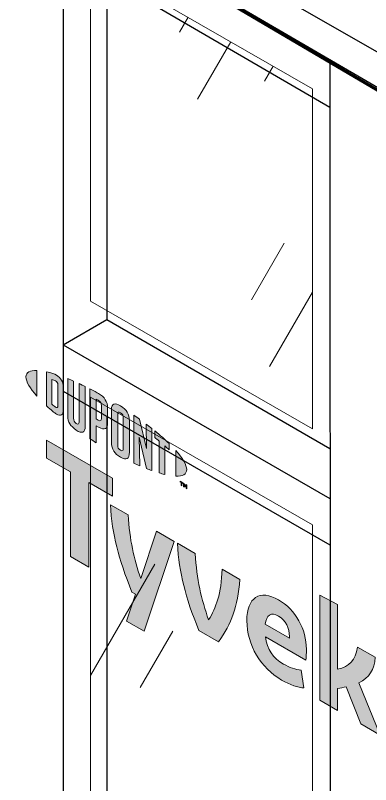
# Model space of a CAD drawing. Header units: inches. Extents: x -17.6 to 82.3, y -15.1 to 23.2.
# Drawn here: x 53.711 to 54.466, y 0.535 to 2.174 of the extents above; entities that cross this region are included whole.
import ezdxf

# ---------------------------------------------------------------- set-up
doc = ezdxf.new("R2010")
doc.units = ezdxf.units.IN
doc.header["$MEASUREMENT"] = 0
doc.linetypes.add('AI-Linetype-26', pattern=[0.375, 0.25, -0.125])
for name, color, linetype, lineweight in [('.ATI-DETAIL', 7, 'Continuous', 0), ('G-ANNO-TTLB', 7, 'Continuous', 0), ('TYVEK', 7, 'Continuous', 0), ('X-REF - TRACED', 7, 'Continuous', 0)]:
    doc.layers.add(name, color=color, linetype=linetype, lineweight=lineweight)

# ---------------------------------------------------------------- blocks, each defined once
blk = doc.blocks.new('Block_183')
at = {"layer": 'TYVEK'}
blk.add_lwpolyline([(55.4357, 1.4529), (53.0413, 2.8641), (53.04, 3.0521), (55.3296, 1.7012)], close=True, dxfattribs=at)
blk = doc.blocks.new('Block_215')
at = {"layer": 'TYVEK', "color": 1, "lineweight": 25, "true_color": 0xff0000}
for p, q in [((53.8127, 2.408), (53.8127, -0.7716)), ((53.8127, 2.408), (54.3798, 2.0741)), ((53.8127, 2.3088), (54.3798, 1.9787)), ((53.905, 2.2555), (53.905, 1.6067)), ((54.484, 2.0127), (54.3798, 2.074)), ((54.3798, 2.074), (54.3811, -1.1005)), ((53.905, 1.6067), (53.905, 1.5258)), ((53.8127, 1.4725), (53.905, 1.5258)), ((53.905, 1.5258), (54.3798, 1.2517)), ((53.8127, 1.4725), (54.3798, 1.1451)), ((53.8127, 1.3733), (54.3798, 1.0459)), ((53.905, 1.32), (53.905, -0.6152))]:
    blk.add_line(p, q, dxfattribs=at)
blk = doc.blocks.new('Block_217')
at = {"layer": 'TYVEK', "color": 18, "lineweight": 25, "true_color": 0x000000}
blk.add_lwpolyline([(55.1106, 0.5298), (55.106, -1.5351), (53.0253, -0.331), (53.0336, 2.8649), (55.1106, 1.6529)], dxfattribs=at)
blk = doc.blocks.new('Block_218')
at = {"layer": 'TYVEK', "color": 18, "linetype": 'AI-Linetype-26', "lineweight": 25, "true_color": 0x000000}
blk.add_lwpolyline([(52.9701, -0.74), (52.9819, 2.959), (55.1689, 1.6996)], dxfattribs=at)
blk = doc.blocks.new('Block_374')
at = {"layer": 'X-REF - TRACED', "true_color": 0x848484, "transparency": 33554687}
h = blk.add_hatch(color=252, dxfattribs=at)
h.dxf.hatch_style = 2
edge = h.paths.add_edge_path()
edge.add_spline(control_points=[(53.7334, 1.4039), (53.7334, 1.3938), (53.7419, 1.3795), (53.7567, 1.3629), (53.7567, 1.3629), (53.7567, 1.4177), (53.7567, 1.4177), (53.7419, 1.4182), (53.7334, 1.4138), (53.7334, 1.4039)], knot_values=[0, 0, 0, 0, 1, 1, 1, 2, 2, 2, 3, 3, 3, 3], degree=3, periodic=0)
h = blk.add_hatch(color=252, dxfattribs=at)
h.dxf.hatch_style = 2
edge = h.paths.add_edge_path()
edge.add_spline(control_points=[(53.8012, 1.3423), (53.8012, 1.3381), (53.799, 1.338), (53.7964, 1.3395), (53.7943, 1.3407), (53.7912, 1.3434), (53.7886, 1.3457), (53.7886, 1.3457), (53.7886, 1.398), (53.7886, 1.398), (53.7912, 1.3973), (53.7943, 1.3963), (53.7964, 1.3952), (53.799, 1.3936), (53.8012, 1.391), (53.8012, 1.3868), (53.8012, 1.3868), (53.8012, 1.3423), (53.8012, 1.3423)], knot_values=[0, 0, 0, 0, 1, 1, 1, 2, 2, 2, 3, 3, 3, 4, 4, 4, 5, 5, 5, 6, 6, 6, 6], degree=3, periodic=0)
edge = h.paths.add_edge_path()
edge.add_spline(control_points=[(53.7981, 1.4078), (53.794, 1.4102), (53.788, 1.4123), (53.7772, 1.4147), (53.7772, 1.4147), (53.7772, 1.3421), (53.7772, 1.3421), (53.7867, 1.3333), (53.794, 1.3272), (53.7981, 1.3248), (53.8076, 1.3193), (53.813, 1.3229), (53.813, 1.3336), (53.813, 1.3336), (53.813, 1.3818), (53.813, 1.3818), (53.813, 1.3925), (53.8076, 1.4023), (53.7981, 1.4078)], knot_values=[0, 0, 0, 0, 1, 1, 1, 2, 2, 2, 3, 3, 3, 4, 4, 4, 5, 5, 5, 6, 6, 6, 6], degree=3, periodic=0)
h = blk.add_hatch(color=252, dxfattribs=at)
h.dxf.hatch_style = 2
edge = h.paths.add_edge_path()
edge.add_spline(control_points=[(53.8462, 1.3078), (53.8462, 1.3036), (53.845, 1.3017), (53.8404, 1.3049), (53.8359, 1.3082), (53.8347, 1.311), (53.8347, 1.316), (53.8347, 1.316), (53.8347, 1.395), (53.8347, 1.395), (53.8317, 1.3963), (53.8251, 1.3991), (53.8222, 1.4003), (53.8222, 1.4003), (53.8222, 1.3204), (53.8222, 1.3204), (53.8222, 1.3077), (53.8276, 1.2996), (53.8404, 1.2905), (53.8521, 1.2822), (53.8593, 1.2849), (53.8593, 1.299), (53.8593, 1.299), (53.8593, 1.3834), (53.8593, 1.3834), (53.8568, 1.3847), (53.8488, 1.3885), (53.8462, 1.3897), (53.8462, 1.3897), (53.8462, 1.3078), (53.8462, 1.3078)], knot_values=[0, 0, 0, 0, 1, 1, 1, 2, 2, 2, 3, 3, 3, 4, 4, 4, 5, 5, 5, 6, 6, 6, 7, 7, 7, 8, 8, 8, 9, 9, 9, 10, 10, 10, 10], degree=3, periodic=0)
h = blk.add_hatch(color=252, dxfattribs=at)
h.dxf.hatch_style = 2
edge = h.paths.add_edge_path()
edge.add_spline(control_points=[(53.8937, 1.3151), (53.8937, 1.3105), (53.8923, 1.309), (53.887, 1.312), (53.887, 1.312), (53.8825, 1.3147), (53.8825, 1.3147), (53.8825, 1.3147), (53.8825, 1.3566), (53.8825, 1.3566), (53.8845, 1.3556), (53.8856, 1.355), (53.8868, 1.3543), (53.8925, 1.351), (53.8937, 1.3478), (53.8937, 1.3431), (53.8937, 1.3431), (53.8937, 1.3151), (53.8937, 1.3151)], knot_values=[0, 0, 0, 0, 1, 1, 1, 2, 2, 2, 3, 3, 3, 4, 4, 4, 5, 5, 5, 6, 6, 6, 6], degree=3, periodic=0)
edge = h.paths.add_edge_path()
edge.add_spline(control_points=[(53.8876, 1.3687), (53.8853, 1.37), (53.877, 1.3744), (53.8694, 1.3783), (53.8694, 1.3783), (53.8694, 1.272), (53.8694, 1.272), (53.872, 1.2703), (53.8788, 1.266), (53.8825, 1.2638), (53.8825, 1.2638), (53.8825, 1.2999), (53.8825, 1.2999), (53.8825, 1.2999), (53.8876, 1.297), (53.8876, 1.297), (53.9012, 1.2891), (53.9069, 1.2929), (53.9069, 1.3064), (53.9069, 1.3064), (53.9069, 1.3377), (53.9069, 1.3377), (53.9069, 1.3509), (53.9005, 1.3612), (53.8876, 1.3687)], knot_values=[0, 0, 0, 0, 1, 1, 1, 2, 2, 2, 3, 3, 3, 4, 4, 4, 5, 5, 5, 6, 6, 6, 7, 7, 7, 8, 8, 8, 8], degree=3, periodic=0)
h = blk.add_hatch(color=252, dxfattribs=at)
h.dxf.hatch_style = 2
edge = h.paths.add_edge_path()
edge.add_spline(control_points=[(53.9403, 1.2511), (53.9403, 1.2469), (53.939, 1.2454), (53.9344, 1.2479), (53.9297, 1.2505), (53.9284, 1.2536), (53.9284, 1.2579), (53.9284, 1.2579), (53.9284, 1.3242), (53.9284, 1.3242), (53.9284, 1.3286), (53.9297, 1.3302), (53.9344, 1.3273), (53.939, 1.3245), (53.9403, 1.3216), (53.9403, 1.3174), (53.9403, 1.3174), (53.9403, 1.2511), (53.9403, 1.2511)], knot_values=[0, 0, 0, 0, 1, 1, 1, 2, 2, 2, 3, 3, 3, 4, 4, 4, 5, 5, 5, 6, 6, 6, 6], degree=3, periodic=0)
edge = h.paths.add_edge_path()
edge.add_spline(control_points=[(53.9344, 1.3422), (53.9224, 1.3498), (53.9152, 1.3479), (53.9152, 1.3339), (53.9152, 1.3339), (53.9152, 1.2643), (53.9152, 1.2643), (53.9152, 1.2496), (53.9217, 1.2397), (53.9344, 1.233), (53.9469, 1.2264), (53.9534, 1.2281), (53.9534, 1.2438), (53.9534, 1.2438), (53.9534, 1.3102), (53.9534, 1.3102), (53.9534, 1.3252), (53.9475, 1.3339), (53.9344, 1.3422)], knot_values=[0, 0, 0, 0, 1, 1, 1, 2, 2, 2, 3, 3, 3, 4, 4, 4, 5, 5, 5, 6, 6, 6, 6], degree=3, periodic=0)
h = blk.add_hatch(color=252, dxfattribs=at)
h.dxf.hatch_style = 2
edge = h.paths.add_edge_path()
edge.add_spline(control_points=[(53.9896, 1.2511), (53.9896, 1.2511), (53.9751, 1.3135), (53.9751, 1.3135), (53.9712, 1.3164), (53.9665, 1.3197), (53.9628, 1.3222), (53.9628, 1.3222), (53.9628, 1.2202), (53.9628, 1.2202), (53.9654, 1.219), (53.9719, 1.2161), (53.9753, 1.2146), (53.9753, 1.2146), (53.9743, 1.2753), (53.9743, 1.2753), (53.9743, 1.2753), (53.9896, 1.2087), (53.9896, 1.2087), (53.9928, 1.2075), (53.9976, 1.2057), (54.0007, 1.2045), (54.0007, 1.2045), (54.0007, 1.2942), (54.0007, 1.2942), (53.9975, 1.2968), (53.9915, 1.3014), (53.9887, 1.3035), (53.9887, 1.3035), (53.9896, 1.2511), (53.9896, 1.2511)], knot_values=[0, 0, 0, 0, 1, 1, 1, 2, 2, 2, 3, 3, 3, 4, 4, 4, 5, 5, 5, 6, 6, 6, 7, 7, 7, 8, 8, 8, 9, 9, 9, 10, 10, 10, 10], degree=3, periodic=0)
h = blk.add_hatch(color=252, dxfattribs=at)
h.dxf.hatch_style = 2
edge = h.paths.add_edge_path()
edge.add_spline(control_points=[(54.0072, 1.2748), (54.0104, 1.2723), (54.0136, 1.2697), (54.0166, 1.2671), (54.0166, 1.2671), (54.0166, 1.1993), (54.0166, 1.1993), (54.0195, 1.1984), (54.0248, 1.1969), (54.0283, 1.1961), (54.0283, 1.1961), (54.0283, 1.2572), (54.0283, 1.2572), (54.0317, 1.2542), (54.0349, 1.2514), (54.0378, 1.2487), (54.0378, 1.2487), (54.0378, 1.2618), (54.0378, 1.2618), (54.0286, 1.2708), (54.0187, 1.2795), (54.0072, 1.289), (54.0072, 1.289), (54.0072, 1.2748), (54.0072, 1.2748)], knot_values=[0, 0, 0, 0, 1, 1, 1, 2, 2, 2, 3, 3, 3, 4, 4, 4, 5, 5, 5, 6, 6, 6, 7, 7, 7, 8, 8, 8, 8], degree=3, periodic=0)
h = blk.add_hatch(color=252, dxfattribs=at)
h.dxf.hatch_style = 2
edge = h.paths.add_edge_path()
edge.add_spline(control_points=[(54.0751, 1.2065), (54.0751, 1.1965), (54.0666, 1.192), (54.0518, 1.1925), (54.0518, 1.1925), (54.0518, 1.2473), (54.0518, 1.2473), (54.0666, 1.2307), (54.0751, 1.2165), (54.0751, 1.2065)], knot_values=[0, 0, 0, 0, 1, 1, 1, 2, 2, 2, 3, 3, 3, 3], degree=3, periodic=0)
h = blk.add_hatch(color=252, dxfattribs=at)
h.dxf.hatch_style = 2
edge = h.paths.add_edge_path()
edge.add_spline(control_points=[(54.0682, 1.1776), (54.0682, 1.1776), (54.0696, 1.1768), (54.0696, 1.1768), (54.0696, 1.1768), (54.0717, 1.1718), (54.0717, 1.1718), (54.0717, 1.1718), (54.0738, 1.1744), (54.0738, 1.1744), (54.0738, 1.1744), (54.0751, 1.1736), (54.0751, 1.1736), (54.0751, 1.1736), (54.0751, 1.1657), (54.0751, 1.1657), (54.0751, 1.1657), (54.0739, 1.1664), (54.0739, 1.1664), (54.0739, 1.1664), (54.0739, 1.172), (54.0739, 1.172), (54.0739, 1.172), (54.0717, 1.1695), (54.0717, 1.1695), (54.0717, 1.1695), (54.0716, 1.1696), (54.0716, 1.1696), (54.0716, 1.1696), (54.0695, 1.1746), (54.0695, 1.1746), (54.0695, 1.1746), (54.0695, 1.1689), (54.0695, 1.1689), (54.0695, 1.1689), (54.0682, 1.1697), (54.0682, 1.1697), (54.0682, 1.1697), (54.0682, 1.1776), (54.0682, 1.1776)], knot_values=[0, 0, 0, 0, 1, 1, 1, 2, 2, 2, 3, 3, 3, 4, 4, 4, 5, 5, 5, 6, 6, 6, 7, 7, 7, 8, 8, 8, 9, 9, 9, 10, 10, 10, 11, 11, 11, 12, 12, 12, 13, 13, 13, 13], degree=3, periodic=0)
edge = h.paths.add_edge_path()
edge.add_spline(control_points=[(54.0633, 1.179), (54.0633, 1.179), (54.0612, 1.1803), (54.0612, 1.1803), (54.0612, 1.1803), (54.0612, 1.1816), (54.0612, 1.1816), (54.0612, 1.1816), (54.0667, 1.1784), (54.0667, 1.1784), (54.0667, 1.1784), (54.0667, 1.177), (54.0667, 1.177), (54.0667, 1.177), (54.0646, 1.1783), (54.0646, 1.1783), (54.0646, 1.1783), (54.0646, 1.1718), (54.0646, 1.1718), (54.0646, 1.1718), (54.0633, 1.1725), (54.0633, 1.1725), (54.0633, 1.1725), (54.0633, 1.179), (54.0633, 1.179)], knot_values=[0, 0, 0, 0, 1, 1, 1, 2, 2, 2, 3, 3, 3, 4, 4, 4, 5, 5, 5, 6, 6, 6, 7, 7, 7, 8, 8, 8, 8], degree=3, periodic=0)
at = {"layer": 'X-REF - TRACED'}
for points, knots in [([(53.7334, 1.4039), (53.7334, 1.3938), (53.7419, 1.3795), (53.7567, 1.3629), (53.7567, 1.3629), (53.7567, 1.4177), (53.7567, 1.4177), (53.7419, 1.4182), (53.7334, 1.4138), (53.7334, 1.4039)], [0, 0, 0, 0, 1, 1, 1, 2, 2, 2, 3, 3, 3, 3]), ([(53.7981, 1.4078), (53.794, 1.4102), (53.788, 1.4123), (53.7772, 1.4147), (53.7772, 1.4147), (53.7772, 1.3421), (53.7772, 1.3421), (53.7867, 1.3333), (53.794, 1.3272), (53.7981, 1.3248), (53.8076, 1.3193), (53.813, 1.3229), (53.813, 1.3336), (53.813, 1.3336), (53.813, 1.3818), (53.813, 1.3818), (53.813, 1.3925), (53.8076, 1.4023), (53.7981, 1.4078)], [0, 0, 0, 0, 1, 1, 1, 2, 2, 2, 3, 3, 3, 4, 4, 4, 5, 5, 5, 6, 6, 6, 6]), ([(53.8012, 1.3423), (53.8012, 1.3381), (53.799, 1.338), (53.7964, 1.3395), (53.7943, 1.3407), (53.7912, 1.3434), (53.7886, 1.3457), (53.7886, 1.3457), (53.7886, 1.398), (53.7886, 1.398), (53.7912, 1.3973), (53.7943, 1.3963), (53.7964, 1.3952), (53.799, 1.3936), (53.8012, 1.391), (53.8012, 1.3868), (53.8012, 1.3868), (53.8012, 1.3423), (53.8012, 1.3423)], [0, 0, 0, 0, 1, 1, 1, 2, 2, 2, 3, 3, 3, 4, 4, 4, 5, 5, 5, 6, 6, 6, 6]), ([(53.8462, 1.3078), (53.8462, 1.3036), (53.845, 1.3017), (53.8404, 1.3049), (53.8359, 1.3082), (53.8347, 1.311), (53.8347, 1.316), (53.8347, 1.316), (53.8347, 1.395), (53.8347, 1.395), (53.8317, 1.3963), (53.8251, 1.3991), (53.8222, 1.4003), (53.8222, 1.4003), (53.8222, 1.3204), (53.8222, 1.3204), (53.8222, 1.3077), (53.8276, 1.2996), (53.8404, 1.2905), (53.8521, 1.2822), (53.8593, 1.2849), (53.8593, 1.299), (53.8593, 1.299), (53.8593, 1.3834), (53.8593, 1.3834), (53.8568, 1.3847), (53.8488, 1.3885), (53.8462, 1.3897), (53.8462, 1.3897), (53.8462, 1.3078), (53.8462, 1.3078)], [0, 0, 0, 0, 1, 1, 1, 2, 2, 2, 3, 3, 3, 4, 4, 4, 5, 5, 5, 6, 6, 6, 7, 7, 7, 8, 8, 8, 9, 9, 9, 10, 10, 10, 10]), ([(53.8876, 1.3687), (53.8853, 1.37), (53.877, 1.3744), (53.8694, 1.3783), (53.8694, 1.3783), (53.8694, 1.272), (53.8694, 1.272), (53.872, 1.2703), (53.8788, 1.266), (53.8825, 1.2638), (53.8825, 1.2638), (53.8825, 1.2999), (53.8825, 1.2999), (53.8825, 1.2999), (53.8876, 1.297), (53.8876, 1.297), (53.9012, 1.2891), (53.9069, 1.2929), (53.9069, 1.3064), (53.9069, 1.3064), (53.9069, 1.3377), (53.9069, 1.3377), (53.9069, 1.3509), (53.9005, 1.3612), (53.8876, 1.3687)], [0, 0, 0, 0, 1, 1, 1, 2, 2, 2, 3, 3, 3, 4, 4, 4, 5, 5, 5, 6, 6, 6, 7, 7, 7, 8, 8, 8, 8]), ([(53.8937, 1.3151), (53.8937, 1.3105), (53.8923, 1.309), (53.887, 1.312), (53.887, 1.312), (53.8825, 1.3147), (53.8825, 1.3147), (53.8825, 1.3147), (53.8825, 1.3566), (53.8825, 1.3566), (53.8845, 1.3556), (53.8856, 1.355), (53.8868, 1.3543), (53.8925, 1.351), (53.8937, 1.3478), (53.8937, 1.3431), (53.8937, 1.3431), (53.8937, 1.3151), (53.8937, 1.3151)], [0, 0, 0, 0, 1, 1, 1, 2, 2, 2, 3, 3, 3, 4, 4, 4, 5, 5, 5, 6, 6, 6, 6]), ([(53.9344, 1.3422), (53.9224, 1.3498), (53.9152, 1.3479), (53.9152, 1.3339), (53.9152, 1.3339), (53.9152, 1.2643), (53.9152, 1.2643), (53.9152, 1.2496), (53.9217, 1.2397), (53.9344, 1.233), (53.9469, 1.2264), (53.9534, 1.2281), (53.9534, 1.2438), (53.9534, 1.2438), (53.9534, 1.3102), (53.9534, 1.3102), (53.9534, 1.3252), (53.9475, 1.3339), (53.9344, 1.3422)], [0, 0, 0, 0, 1, 1, 1, 2, 2, 2, 3, 3, 3, 4, 4, 4, 5, 5, 5, 6, 6, 6, 6]), ([(53.9403, 1.2511), (53.9403, 1.2469), (53.939, 1.2454), (53.9344, 1.2479), (53.9297, 1.2505), (53.9284, 1.2536), (53.9284, 1.2579), (53.9284, 1.2579), (53.9284, 1.3242), (53.9284, 1.3242), (53.9284, 1.3286), (53.9297, 1.3302), (53.9344, 1.3273), (53.939, 1.3245), (53.9403, 1.3216), (53.9403, 1.3174), (53.9403, 1.3174), (53.9403, 1.2511), (53.9403, 1.2511)], [0, 0, 0, 0, 1, 1, 1, 2, 2, 2, 3, 3, 3, 4, 4, 4, 5, 5, 5, 6, 6, 6, 6]), ([(53.9896, 1.2511), (53.9896, 1.2511), (53.9751, 1.3135), (53.9751, 1.3135), (53.9712, 1.3164), (53.9665, 1.3197), (53.9628, 1.3222), (53.9628, 1.3222), (53.9628, 1.2202), (53.9628, 1.2202), (53.9654, 1.219), (53.9719, 1.2161), (53.9753, 1.2146), (53.9753, 1.2146), (53.9743, 1.2753), (53.9743, 1.2753), (53.9743, 1.2753), (53.9896, 1.2087), (53.9896, 1.2087), (53.9928, 1.2075), (53.9976, 1.2057), (54.0007, 1.2045), (54.0007, 1.2045), (54.0007, 1.2942), (54.0007, 1.2942), (53.9975, 1.2968), (53.9915, 1.3014), (53.9887, 1.3035), (53.9887, 1.3035), (53.9896, 1.2511), (53.9896, 1.2511)], [0, 0, 0, 0, 1, 1, 1, 2, 2, 2, 3, 3, 3, 4, 4, 4, 5, 5, 5, 6, 6, 6, 7, 7, 7, 8, 8, 8, 9, 9, 9, 10, 10, 10, 10]), ([(54.0072, 1.2748), (54.0104, 1.2723), (54.0136, 1.2697), (54.0166, 1.2671), (54.0166, 1.2671), (54.0166, 1.1993), (54.0166, 1.1993), (54.0195, 1.1984), (54.0248, 1.1969), (54.0283, 1.1961), (54.0283, 1.1961), (54.0283, 1.2572), (54.0283, 1.2572), (54.0317, 1.2542), (54.0349, 1.2514), (54.0378, 1.2487), (54.0378, 1.2487), (54.0378, 1.2618), (54.0378, 1.2618), (54.0286, 1.2708), (54.0187, 1.2795), (54.0072, 1.289), (54.0072, 1.289), (54.0072, 1.2748), (54.0072, 1.2748)], [0, 0, 0, 0, 1, 1, 1, 2, 2, 2, 3, 3, 3, 4, 4, 4, 5, 5, 5, 6, 6, 6, 7, 7, 7, 8, 8, 8, 8]), ([(54.0751, 1.2065), (54.0751, 1.1965), (54.0666, 1.192), (54.0518, 1.1925), (54.0518, 1.1925), (54.0518, 1.2473), (54.0518, 1.2473), (54.0666, 1.2307), (54.0751, 1.2165), (54.0751, 1.2065)], [0, 0, 0, 0, 1, 1, 1, 2, 2, 2, 3, 3, 3, 3]), ([(54.0633, 1.179), (54.0633, 1.179), (54.0612, 1.1803), (54.0612, 1.1803), (54.0612, 1.1803), (54.0612, 1.1816), (54.0612, 1.1816), (54.0612, 1.1816), (54.0667, 1.1784), (54.0667, 1.1784), (54.0667, 1.1784), (54.0667, 1.177), (54.0667, 1.177), (54.0667, 1.177), (54.0646, 1.1783), (54.0646, 1.1783), (54.0646, 1.1783), (54.0646, 1.1718), (54.0646, 1.1718), (54.0646, 1.1718), (54.0633, 1.1725), (54.0633, 1.1725), (54.0633, 1.1725), (54.0633, 1.179), (54.0633, 1.179)], [0, 0, 0, 0, 1, 1, 1, 2, 2, 2, 3, 3, 3, 4, 4, 4, 5, 5, 5, 6, 6, 6, 7, 7, 7, 8, 8, 8, 8]), ([(54.0682, 1.1776), (54.0682, 1.1776), (54.0696, 1.1768), (54.0696, 1.1768), (54.0696, 1.1768), (54.0717, 1.1718), (54.0717, 1.1718), (54.0717, 1.1718), (54.0738, 1.1744), (54.0738, 1.1744), (54.0738, 1.1744), (54.0751, 1.1736), (54.0751, 1.1736), (54.0751, 1.1736), (54.0751, 1.1657), (54.0751, 1.1657), (54.0751, 1.1657), (54.0739, 1.1664), (54.0739, 1.1664), (54.0739, 1.1664), (54.0739, 1.172), (54.0739, 1.172), (54.0739, 1.172), (54.0717, 1.1695), (54.0717, 1.1695), (54.0717, 1.1695), (54.0716, 1.1696), (54.0716, 1.1696), (54.0716, 1.1696), (54.0695, 1.1746), (54.0695, 1.1746), (54.0695, 1.1746), (54.0695, 1.1689), (54.0695, 1.1689), (54.0695, 1.1689), (54.0682, 1.1697), (54.0682, 1.1697), (54.0682, 1.1697), (54.0682, 1.1776), (54.0682, 1.1776)], [0, 0, 0, 0, 1, 1, 1, 2, 2, 2, 3, 3, 3, 4, 4, 4, 5, 5, 5, 6, 6, 6, 7, 7, 7, 8, 8, 8, 9, 9, 9, 10, 10, 10, 11, 11, 11, 12, 12, 12, 13, 13, 13, 13])]:
    blk.add_open_spline(points, degree=3, knots=knots, dxfattribs=at)
blk = doc.blocks.new('Block_378')
at = {"layer": 'X-REF - TRACED', "true_color": 0x848484, "transparency": 33554687}
h = blk.add_hatch(color=252, dxfattribs=at)
h.dxf.hatch_style = 2
h.paths.add_polyline_path([(53.9175, 1.1881), (53.7772, 1.2691), (53.7772, 1.231), (53.8279, 1.2017), (53.8279, 1.0212), (53.8668, 0.9988), (53.8668, 1.1792), (53.9175, 1.15)])
h = blk.add_hatch(color=252, dxfattribs=at)
h.dxf.hatch_style = 2
edge = h.paths.add_edge_path()
edge.add_spline(control_points=[(54.1507, 0.9944), (54.1482, 0.9424), (54.1379, 0.9122), (54.1218, 0.8862), (54.1063, 0.9304), (54.0962, 0.9725), (54.0932, 1.0276), (54.0932, 1.0276), (54.0553, 1.0495), (54.0553, 1.0495), (54.0594, 0.9844), (54.0717, 0.937), (54.1011, 0.8635), (54.1011, 0.8635), (54.1428, 0.8394), (54.1428, 0.8394), (54.1711, 0.8796), (54.1828, 0.9131), (54.1883, 0.9727), (54.1883, 0.9727), (54.1507, 0.9944), (54.1507, 0.9944)], knot_values=[0, 0, 0, 0, 1, 1, 1, 2, 2, 2, 3, 3, 3, 4, 4, 4, 5, 5, 5, 6, 6, 6, 7, 7, 7, 7], degree=3, periodic=0)
h = blk.add_hatch(color=252, dxfattribs=at)
h.dxf.hatch_style = 2
edge = h.paths.add_edge_path()
edge.add_spline(control_points=[(54.2419, 0.8771), (54.2419, 0.8771), (54.2937, 0.8472), (54.2937, 0.8472), (54.2937, 0.8472), (54.2937, 0.851), (54.2937, 0.851), (54.2937, 0.8685), (54.2855, 0.886), (54.2705, 0.8946), (54.2547, 0.9038), (54.2444, 0.8969), (54.2419, 0.8771)], knot_values=[0, 0, 0, 0, 1, 1, 1, 2, 2, 2, 3, 3, 3, 4, 4, 4, 4], degree=3, periodic=0)
edge = h.paths.add_edge_path()
edge.add_spline(control_points=[(54.3245, 0.7414), (54.3125, 0.7421), (54.2948, 0.7479), (54.2768, 0.7583), (54.2329, 0.7836), (54.203, 0.8328), (54.203, 0.8846), (54.203, 0.9343), (54.2305, 0.9521), (54.2705, 0.929), (54.3062, 0.9084), (54.3297, 0.8658), (54.3297, 0.824), (54.3297, 0.8146), (54.3291, 0.8068), (54.3286, 0.8009), (54.3286, 0.8009), (54.2425, 0.8506), (54.2425, 0.8506), (54.246, 0.8235), (54.2588, 0.8049), (54.2806, 0.7923), (54.294, 0.7846), (54.3068, 0.7807), (54.3185, 0.7795), (54.3185, 0.7795), (54.3245, 0.7414), (54.3245, 0.7414)], knot_values=[0, 0, 0, 0, 1, 1, 1, 2, 2, 2, 3, 3, 3, 4, 4, 4, 5, 5, 5, 6, 6, 6, 7, 7, 7, 8, 8, 8, 9, 9, 9, 9], degree=3, periodic=0)
h = blk.add_hatch(color=252, dxfattribs=at)
h.dxf.hatch_style = 2
edge = h.paths.add_edge_path()
edge.add_spline(control_points=[(54.4411, 0.7525), (54.4411, 0.7525), (54.4863, 0.6411), (54.4863, 0.6411), (54.4863, 0.6411), (54.4454, 0.6647), (54.4454, 0.6647), (54.4454, 0.6647), (54.4141, 0.7437), (54.4141, 0.7437), (54.4084, 0.7423), (54.4024, 0.7411), (54.3958, 0.7402), (54.3958, 0.7402), (54.3958, 0.6933), (54.3958, 0.6933), (54.3958, 0.6933), (54.3583, 0.715), (54.3583, 0.715), (54.3583, 0.715), (54.3583, 0.9389), (54.3583, 0.9389), (54.3583, 0.9389), (54.3958, 0.9194), (54.3958, 0.9194), (54.3958, 0.9194), (54.3958, 0.7817), (54.3958, 0.7817), (54.4215, 0.786), (54.434, 0.8006), (54.4383, 0.8284), (54.4383, 0.8284), (54.4757, 0.8068), (54.4757, 0.8068), (54.4748, 0.7804), (54.4629, 0.7633), (54.4411, 0.7525)], knot_values=[0, 0, 0, 0, 1, 1, 1, 2, 2, 2, 3, 3, 3, 4, 4, 4, 5, 5, 5, 6, 6, 6, 7, 7, 7, 8, 8, 8, 9, 9, 9, 10, 10, 10, 11, 11, 11, 12, 12, 12, 12], degree=3, periodic=0)
at = {"layer": 'X-REF - TRACED'}
blk.add_lwpolyline([(53.9175, 1.1881), (53.7772, 1.2691), (53.7772, 1.231), (53.8279, 1.2017), (53.8279, 1.0212), (53.8668, 0.9988), (53.8668, 1.1792), (53.9175, 1.15)], close=True, dxfattribs=at)
for points, knots in [([(54.1507, 0.9944), (54.1482, 0.9424), (54.1379, 0.9122), (54.1218, 0.8862), (54.1063, 0.9304), (54.0962, 0.9725), (54.0932, 1.0276), (54.0932, 1.0276), (54.0553, 1.0495), (54.0553, 1.0495), (54.0594, 0.9844), (54.0717, 0.937), (54.1011, 0.8635), (54.1011, 0.8635), (54.1428, 0.8394), (54.1428, 0.8394), (54.1711, 0.8796), (54.1828, 0.9131), (54.1883, 0.9727), (54.1883, 0.9727), (54.1507, 0.9944), (54.1507, 0.9944)], [0, 0, 0, 0, 1, 1, 1, 2, 2, 2, 3, 3, 3, 4, 4, 4, 5, 5, 5, 6, 6, 6, 7, 7, 7, 7]), ([(54.3245, 0.7414), (54.3125, 0.7421), (54.2948, 0.7479), (54.2768, 0.7583), (54.2329, 0.7836), (54.203, 0.8328), (54.203, 0.8846), (54.203, 0.9343), (54.2305, 0.9521), (54.2705, 0.929), (54.3062, 0.9084), (54.3297, 0.8658), (54.3297, 0.824), (54.3297, 0.8146), (54.3291, 0.8068), (54.3286, 0.8009), (54.3286, 0.8009), (54.2425, 0.8506), (54.2425, 0.8506), (54.246, 0.8235), (54.2588, 0.8049), (54.2806, 0.7923), (54.294, 0.7846), (54.3068, 0.7807), (54.3185, 0.7795), (54.3185, 0.7795), (54.3245, 0.7414), (54.3245, 0.7414)], [0, 0, 0, 0, 1, 1, 1, 2, 2, 2, 3, 3, 3, 4, 4, 4, 5, 5, 5, 6, 6, 6, 7, 7, 7, 8, 8, 8, 9, 9, 9, 9]), ([(54.4411, 0.7525), (54.4411, 0.7525), (54.4863, 0.6411), (54.4863, 0.6411), (54.4863, 0.6411), (54.4454, 0.6647), (54.4454, 0.6647), (54.4454, 0.6647), (54.4141, 0.7437), (54.4141, 0.7437), (54.4084, 0.7423), (54.4024, 0.7411), (54.3958, 0.7402), (54.3958, 0.7402), (54.3958, 0.6933), (54.3958, 0.6933), (54.3958, 0.6933), (54.3583, 0.715), (54.3583, 0.715), (54.3583, 0.715), (54.3583, 0.9389), (54.3583, 0.9389), (54.3583, 0.9389), (54.3958, 0.9194), (54.3958, 0.9194), (54.3958, 0.9194), (54.3958, 0.7817), (54.3958, 0.7817), (54.4215, 0.786), (54.434, 0.8006), (54.4383, 0.8284), (54.4383, 0.8284), (54.4757, 0.8068), (54.4757, 0.8068), (54.4748, 0.7804), (54.4629, 0.7633), (54.4411, 0.7525)], [0, 0, 0, 0, 1, 1, 1, 2, 2, 2, 3, 3, 3, 4, 4, 4, 5, 5, 5, 6, 6, 6, 7, 7, 7, 8, 8, 8, 9, 9, 9, 10, 10, 10, 11, 11, 11, 12, 12, 12, 12]), ([(54.2419, 0.8771), (54.2419, 0.8771), (54.2937, 0.8472), (54.2937, 0.8472), (54.2937, 0.8472), (54.2937, 0.851), (54.2937, 0.851), (54.2937, 0.8685), (54.2855, 0.886), (54.2705, 0.8946), (54.2547, 0.9038), (54.2444, 0.8969), (54.2419, 0.8771)], [0, 0, 0, 0, 1, 1, 1, 2, 2, 2, 3, 3, 3, 4, 4, 4, 4])]:
    blk.add_open_spline(points, degree=3, knots=knots, dxfattribs=at)
blk = doc.blocks.new('Block_377')
at = {"layer": 'X-REF - TRACED', "true_color": 0x848484, "transparency": 33554687}
h = blk.add_hatch(color=252, dxfattribs=at)
h.dxf.hatch_style = 2
edge = h.paths.add_edge_path()
edge.add_spline(control_points=[(54.0111, 1.075), (54.0111, 1.075), (53.9773, 0.9744), (53.9773, 0.9744), (53.963, 1.0165), (53.9537, 1.0572), (53.9508, 1.1098), (53.9508, 1.1098), (53.9129, 1.1317), (53.9129, 1.1317), (53.917, 1.0666), (53.9293, 1.0192), (53.9587, 0.9457), (53.9587, 0.9457), (53.9663, 0.9413), (53.9663, 0.9413), (53.9663, 0.9413), (53.947, 0.8838), (53.947, 0.8838), (53.947, 0.8838), (53.9846, 0.8621), (53.9846, 0.8621), (53.9846, 0.8621), (54.0487, 1.0533), (54.0487, 1.0533), (54.0487, 1.0533), (54.0111, 1.075), (54.0111, 1.075)], knot_values=[0, 0, 0, 0, 1, 1, 1, 2, 2, 2, 3, 3, 3, 4, 4, 4, 5, 5, 5, 6, 6, 6, 7, 7, 7, 8, 8, 8, 9, 9, 9, 9], degree=3, periodic=0)
at = {"layer": 'X-REF - TRACED'}
blk.add_open_spline([(54.0111, 1.075), (54.0111, 1.075), (53.9773, 0.9744), (53.9773, 0.9744), (53.963, 1.0165), (53.9537, 1.0572), (53.9508, 1.1098), (53.9508, 1.1098), (53.9129, 1.1317), (53.9129, 1.1317), (53.917, 1.0666), (53.9293, 1.0192), (53.9587, 0.9457), (53.9587, 0.9457), (53.9663, 0.9413), (53.9663, 0.9413), (53.9663, 0.9413), (53.947, 0.8838), (53.947, 0.8838), (53.947, 0.8838), (53.9846, 0.8621), (53.9846, 0.8621), (53.9846, 0.8621), (54.0487, 1.0533), (54.0487, 1.0533), (54.0487, 1.0533), (54.0111, 1.075), (54.0111, 1.075)], degree=3, knots=[0, 0, 0, 0, 1, 1, 1, 2, 2, 2, 3, 3, 3, 4, 4, 4, 5, 5, 5, 6, 6, 6, 7, 7, 7, 8, 8, 8, 9, 9, 9, 9], dxfattribs=at)
blk.add_blockref('Block_378', (0, 0), dxfattribs=at)
blk = doc.blocks.new('Block_379')
at = {"layer": 'X-REF - TRACED', "true_color": 0x848484, "transparency": 33554687}
h = blk.add_hatch(color=252, dxfattribs=at)
h.dxf.hatch_style = 2
edge = h.paths.add_edge_path()
edge.add_spline(control_points=[(54.5043, 0.6454), (54.5043, 0.6454), (54.5043, 0.6413), (54.5043, 0.6413), (54.5043, 0.6413), (54.5059, 0.6404), (54.5059, 0.6404), (54.5074, 0.6395), (54.5082, 0.6395), (54.5082, 0.6411), (54.5082, 0.6427), (54.5074, 0.6436), (54.5059, 0.6445), (54.5059, 0.6445), (54.5043, 0.6454), (54.5043, 0.6454)], knot_values=[0, 0, 0, 0, 1, 1, 1, 2, 2, 2, 3, 3, 3, 4, 4, 4, 5, 5, 5, 5], degree=3, periodic=0)
edge = h.paths.add_edge_path()
edge.add_spline(control_points=[(54.5017, 0.6495), (54.5017, 0.6495), (54.5059, 0.6471), (54.5059, 0.6471), (54.5092, 0.6452), (54.5108, 0.6425), (54.5108, 0.6396), (54.5108, 0.6377), (54.51, 0.6367), (54.5084, 0.6369), (54.5092, 0.6346), (54.5103, 0.6323), (54.5116, 0.6297), (54.5116, 0.6297), (54.5085, 0.6315), (54.5085, 0.6315), (54.5073, 0.6338), (54.5064, 0.6359), (54.5057, 0.638), (54.5057, 0.638), (54.5043, 0.6388), (54.5043, 0.6388), (54.5043, 0.6388), (54.5043, 0.6339), (54.5043, 0.6339), (54.5043, 0.6339), (54.5017, 0.6354), (54.5017, 0.6354), (54.5017, 0.6354), (54.5017, 0.6495), (54.5017, 0.6495)], knot_values=[0, 0, 0, 0, 1, 1, 1, 2, 2, 2, 3, 3, 3, 4, 4, 4, 5, 5, 5, 6, 6, 6, 7, 7, 7, 8, 8, 8, 9, 9, 9, 10, 10, 10, 10], degree=3, periodic=0)
edge = h.paths.add_edge_path()
edge.add_spline(control_points=[(54.506, 0.6507), (54.5001, 0.6541), (54.4967, 0.6521), (54.4967, 0.6451), (54.4967, 0.638), (54.5001, 0.6322), (54.506, 0.6287), (54.5119, 0.6253), (54.5153, 0.6272), (54.5153, 0.6343), (54.5153, 0.6414), (54.5119, 0.6473), (54.506, 0.6507)], knot_values=[0, 0, 0, 0, 1, 1, 1, 2, 2, 2, 3, 3, 3, 4, 4, 4, 4], degree=3, periodic=0)
edge = h.paths.add_edge_path()
edge.add_spline(control_points=[(54.506, 0.6535), (54.5133, 0.6493), (54.5182, 0.6411), (54.5182, 0.6327), (54.5182, 0.6243), (54.5133, 0.6218), (54.506, 0.626), (54.4986, 0.6302), (54.4939, 0.6383), (54.4939, 0.6467), (54.4939, 0.6551), (54.4987, 0.6577), (54.506, 0.6535)], knot_values=[0, 0, 0, 0, 1, 1, 1, 2, 2, 2, 3, 3, 3, 4, 4, 4, 4], degree=3, periodic=0)
at = {"layer": 'X-REF - TRACED'}
for points, knots in [([(54.506, 0.6535), (54.5133, 0.6493), (54.5182, 0.6411), (54.5182, 0.6327), (54.5182, 0.6243), (54.5133, 0.6218), (54.506, 0.626), (54.4986, 0.6302), (54.4939, 0.6383), (54.4939, 0.6467), (54.4939, 0.6551), (54.4987, 0.6577), (54.506, 0.6535)], [0, 0, 0, 0, 1, 1, 1, 2, 2, 2, 3, 3, 3, 4, 4, 4, 4]), ([(54.506, 0.6507), (54.5001, 0.6541), (54.4967, 0.6521), (54.4967, 0.6451), (54.4967, 0.638), (54.5001, 0.6322), (54.506, 0.6287), (54.5119, 0.6253), (54.5153, 0.6272), (54.5153, 0.6343), (54.5153, 0.6414), (54.5119, 0.6473), (54.506, 0.6507)], [0, 0, 0, 0, 1, 1, 1, 2, 2, 2, 3, 3, 3, 4, 4, 4, 4]), ([(54.5017, 0.6495), (54.5017, 0.6495), (54.5059, 0.6471), (54.5059, 0.6471), (54.5092, 0.6452), (54.5108, 0.6425), (54.5108, 0.6396), (54.5108, 0.6377), (54.51, 0.6367), (54.5084, 0.6369), (54.5092, 0.6346), (54.5103, 0.6323), (54.5116, 0.6297), (54.5116, 0.6297), (54.5085, 0.6315), (54.5085, 0.6315), (54.5073, 0.6338), (54.5064, 0.6359), (54.5057, 0.638), (54.5057, 0.638), (54.5043, 0.6388), (54.5043, 0.6388), (54.5043, 0.6388), (54.5043, 0.6339), (54.5043, 0.6339), (54.5043, 0.6339), (54.5017, 0.6354), (54.5017, 0.6354), (54.5017, 0.6354), (54.5017, 0.6495), (54.5017, 0.6495)], [0, 0, 0, 0, 1, 1, 1, 2, 2, 2, 3, 3, 3, 4, 4, 4, 5, 5, 5, 6, 6, 6, 7, 7, 7, 8, 8, 8, 9, 9, 9, 10, 10, 10, 10]), ([(54.5043, 0.6454), (54.5043, 0.6454), (54.5043, 0.6413), (54.5043, 0.6413), (54.5043, 0.6413), (54.5059, 0.6404), (54.5059, 0.6404), (54.5074, 0.6395), (54.5082, 0.6395), (54.5082, 0.6411), (54.5082, 0.6427), (54.5074, 0.6436), (54.5059, 0.6445), (54.5059, 0.6445), (54.5043, 0.6454), (54.5043, 0.6454)], [0, 0, 0, 0, 1, 1, 1, 2, 2, 2, 3, 3, 3, 4, 4, 4, 5, 5, 5, 5])]:
    blk.add_open_spline(points, degree=3, knots=knots, dxfattribs=at)
blk = doc.blocks.new('Block_376')
at = {"layer": 'X-REF - TRACED'}
for name in ['Block_377', 'Block_379']:
    blk.add_blockref(name, (0, 0), dxfattribs=at)
blk = doc.blocks.new('Block_375')
at = {"layer": 'X-REF - TRACED'}
blk.add_blockref('Block_376', (0, 0), dxfattribs=at)
blk = doc.blocks.new('Block_373')
at = {"layer": 'X-REF - TRACED'}
for name in ['Block_374', 'Block_375']:
    blk.add_blockref(name, (0, 0), dxfattribs=at)

msp = doc.modelspace()

# ---------------------------------------------------------------- hatches: boundary and pattern name
at = {"layer": 'G-ANNO-TTLB', "true_color": 0xff00ff, "transparency": 33554687}
h = msp.add_hatch(color=6, dxfattribs=at)
edge = h.paths.add_edge_path()
edge.add_spline(control_points=[(77.902, -11.061), (77.902, -11.061), (37.2143, -11.061), (37.2143, -11.061), (37.2143, -11.061), (37.2143, 23.064), (37.2143, 23.064), (37.2143, 23.064), (77.902, 23.064), (77.902, 23.064), (77.902, 23.064), (77.902, -11.061), (77.902, -11.061)], knot_values=[0, 0, 0, 0, 1, 1, 1, 2, 2, 2, 3, 3, 3, 4, 4, 4, 4], degree=3, periodic=0)
edge = h.paths.add_edge_path()
edge.add_spline(control_points=[(37.3393, 22.939), (37.3393, 22.939), (37.3393, -10.936), (37.3393, -10.936), (37.3393, -10.936), (77.777, -10.936), (77.777, -10.936), (77.777, -10.936), (77.777, 22.939), (77.777, 22.939), (77.777, 22.939), (37.3393, 22.939), (37.3393, 22.939)], knot_values=[0, 0, 0, 0, 1, 1, 1, 2, 2, 2, 3, 3, 3, 4, 4, 4, 4], degree=3, periodic=0)
edge.add_line((37.3393, 22.939), (37.3393, 22.939))

# ---------------------------------------------------------------- linework, layer by layer
at = {"layer": '.ATI-DETAIL', "color": 251, "lineweight": 0, "true_color": 0x5b5b5b}
for p, q in [((54.0599, 2.1378), (54.0785, 2.1698)), ((54.0981, 1.9954), (54.1689, 2.1177)), ((54.2407, 2.0335), (54.2592, 2.0656)), ((54.2128, 1.5683), (54.2823, 1.6886)), ((54.251, 1.4259), (54.3426, 1.5844)), ((53.8707, 0.7681), (54.0074, 1.0047)), ((53.976, 0.742), (54.0456, 0.8623))]:
    msp.add_line(p, q, dxfattribs=at)
at = {"layer": '.ATI-DETAIL'}
for points in [[(53.8707, 1.5653), (54.3426, 1.2932), (54.3426, 2.0175), (53.8707, 2.2896), (53.8707, 1.8499), (53.8707, 1.5653)], [(53.8707, -0.5743), (54.3426, -0.8464), (54.3426, 1.0889), (53.8707, 1.361), (53.8707, -0.5743)]]:
    msp.add_lwpolyline(points, dxfattribs=at)
at = {"layer": 'G-ANNO-TTLB'}
for points in [[(77.902, -11.061), (77.902, -11.061), (37.2143, -11.061), (37.2143, -11.061), (37.2143, -11.061), (37.2143, 23.064), (37.2143, 23.064), (37.2143, 23.064), (77.902, 23.064), (77.902, 23.064), (77.902, 23.064), (77.902, -11.061), (77.902, -11.061)], [(37.3393, 22.939), (37.3393, 22.939), (37.3393, -10.936), (37.3393, -10.936), (37.3393, -10.936), (77.777, -10.936), (77.777, -10.936), (77.777, -10.936), (77.777, 22.939), (77.777, 22.939), (77.777, 22.939), (37.3393, 22.939), (37.3393, 22.939)]]:
    msp.add_open_spline(points, degree=3, knots=[0, 0, 0, 0, 1, 1, 1, 2, 2, 2, 3, 3, 3, 4, 4, 4, 4], dxfattribs=at)
at = {"layer": 'TYVEK', "color": 4, "lineweight": 25, "true_color": 0x00ffff}
msp.add_line((53.04, 2.8649), (55.1065, 1.645), dxfattribs=at)
at = {"layer": 'TYVEK', "color": 18, "lineweight": 80, "true_color": 0x000000}
msp.add_line((53.04, 2.8649), (55.0988, 1.6499), dxfattribs=at)
at = {"layer": 'TYVEK', "color": 4, "lineweight": 25, "true_color": 0x00ffff}
msp.add_open_spline([(52.7113, 2.6129), (52.7113, 2.6129), (52.7113, 2.9821), (52.7113, 2.9821), (52.7113, 3.088), (52.8326, 3.1727), (52.9245, 3.1201), (52.9245, 3.1201), (55.2823, 1.7313), (55.2823, 1.7313), (55.3634, 1.6858), (55.4304, 1.5901), (55.4304, 1.497), (55.4304, 1.497), (55.4304, 1.1207), (55.4304, 1.1207)], degree=3, knots=[0, 0, 0, 0, 1, 1, 1, 2, 2, 2, 3, 3, 3, 4, 4, 4, 5, 5, 5, 5], dxfattribs=at)

# ---------------------------------------------------------------- block references
at = {"layer": 'TYVEK'}
for name in ['Block_183', 'Block_218', 'Block_217', 'Block_215']:
    msp.add_blockref(name, (0, 0), dxfattribs=at)
at = {"layer": 'X-REF - TRACED'}
msp.add_blockref('Block_373', (0, 0), dxfattribs=at)

doc.saveas('drawing.dxf')
